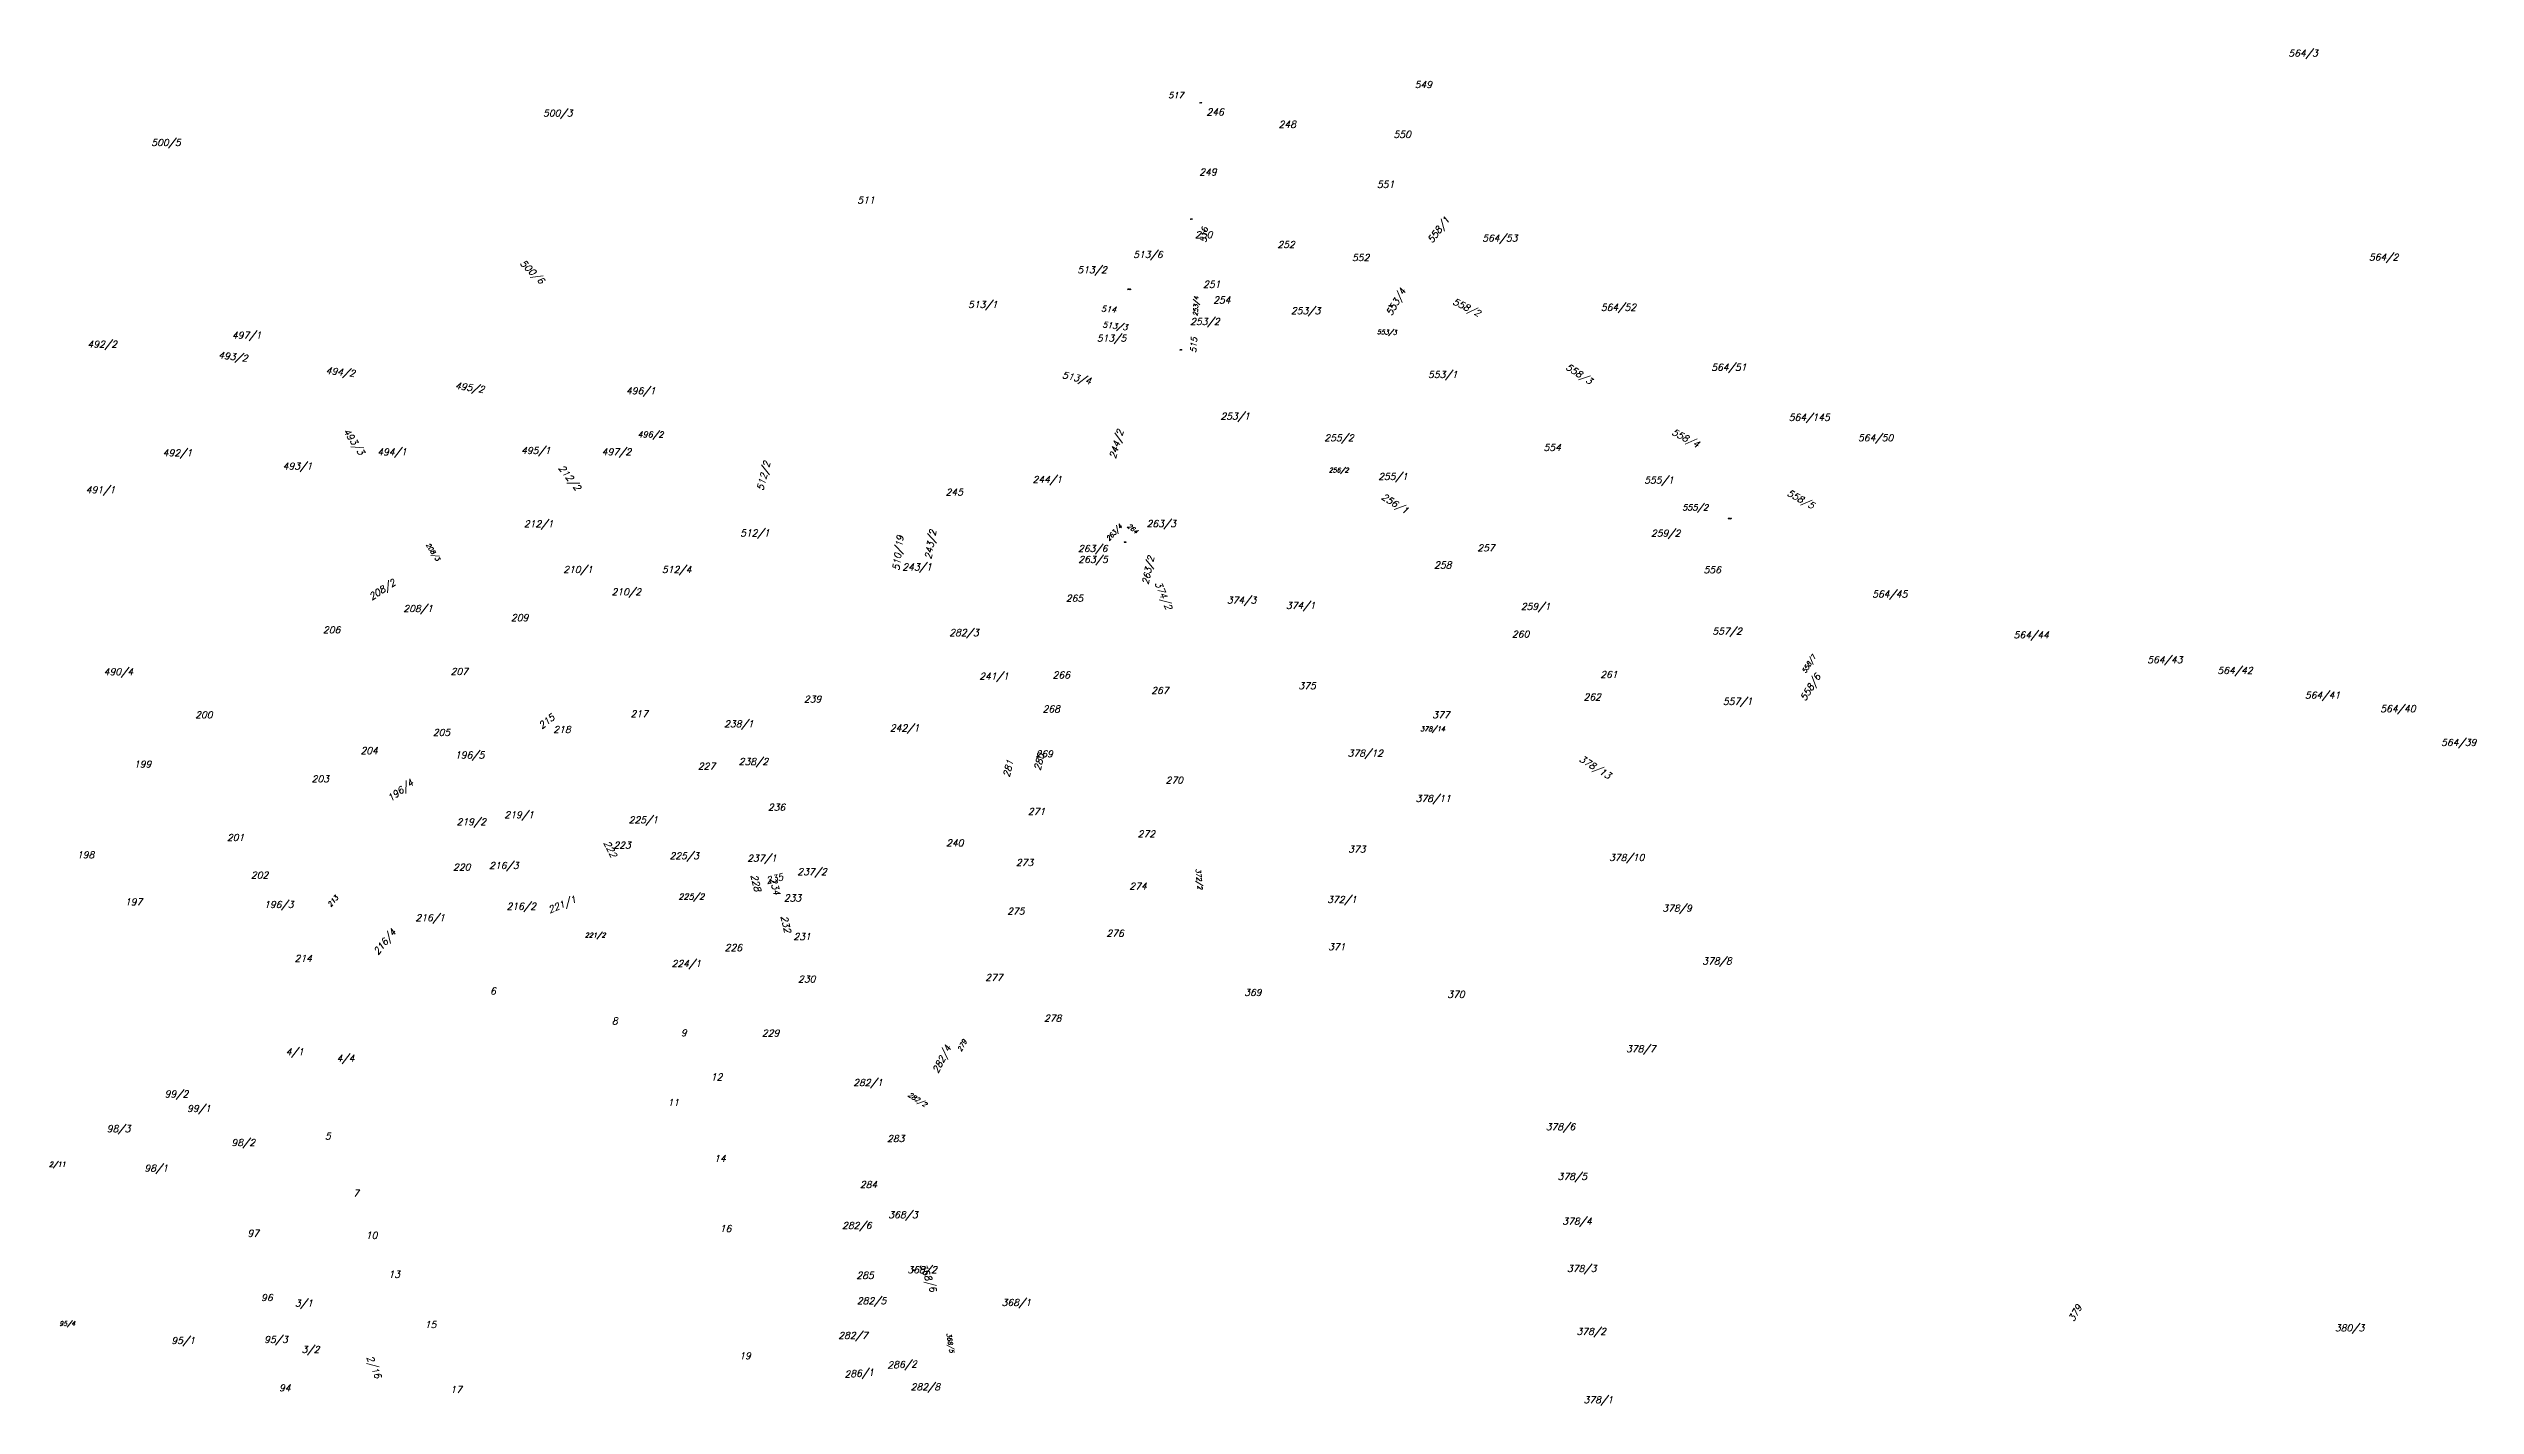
# Model space of a CAD drawing. Header units: millimetres. Extents: x -626413 to -622762, y -1174800 to -1172001.
# Drawn here: x -625137 to -624525, y -1173743 to -1173401 of the extents above; entities that cross this region are included whole.
import ezdxf
from ezdxf.enums import TextEntityAlignment as Align

# ---------------------------------------------------------------- set-up
doc = ezdxf.new("R2010")
doc.units = ezdxf.units.MM
doc.layers.add('Dobrinsko_parcelní čísla', color=7, linetype='Continuous', lineweight=0)
doc.styles.add('Style-ITALICS', font='ITALICS.shx')

msp = doc.modelspace()

# ---------------------------------------------------------------- texts
at = {"layer": 'Dobrinsko_parcelní čísla', "color": 7, "linetype": 'Continuous', "lineweight": 0, "style": 'Style-ITALICS'}
for s, height, p in [('564/3', 1.7, (-624564.31, -1173402.71)), ('517', 1.5, (-624850.45, -1173413.21)), ('549', 1.7, (-624787.77, -1173410.64)), ('500/3', 1.7, (-625004.58, -1173417.84)), ('517', 0.2, (-624845.88, -1173414.47)), ('246', 1.7, (-624840.3, -1173417.55)), ('500/5', 1.7, (-625103.41, -1173425.26)), ('248', 1.7, (-624822.1, -1173420.67)), ('550', 1.7, (-624793.11, -1173423.19)), ('249', 1.7, (-624842.11, -1173432.71)), ('551', 1.7, (-624797.29, -1173435.82)), ('511', 1.7, (-624928.37, -1173439.78)), ('516', 0.2, (-624848.24, -1173443.83)), ('250', 1.7, (-624843.18, -1173448.53)), ('252', 1.7, (-624822.4, -1173451.01)), ('564/53', 1.7, (-624766.22, -1173449.38)), ('513/2', 1.7, (-624869.79, -1173457.38)), ('513/6', 1.7, (-624855.73, -1173453.54)), ('552', 1.7, (-624803.6, -1173454.31)), ('564/2', 1.7, (-624544, -1173454.19)), ('513/6', 0.2, (-624863.72, -1173461.55)), ('251', 1.7, (-624841.15, -1173461.05)), ('513/1', 1.7, (-624897.37, -1173466.16)), ('254', 1.7, (-624838.61, -1173465)), ('253/3', 1.7, (-624815.93, -1173467.71)), ('553/4', 0.2, (-624797.85, -1173465.73)), ('564/52', 1.7, (-624736.3, -1173466.85)), ('497/1', 1.7, (-625083.08, -1173473.91)), ('513/5', 1.7, (-624864.89, -1173474.64)), ('253/2', 1.7, (-624841.36, -1173470.46)), ('492/2', 1.7, (-625119.5, -1173476.17)), ('515', 0.2, (-624850.87, -1173476.81)), ('496/1', 1.7, (-624983.66, -1173487.92)), ('553/1', 1.7, (-624781.34, -1173483.81)), ('564/51', 1.7, (-624708.44, -1173481.99)), ('496/2', 1.5, (-624981.65, -1173498.86)), ('253/1', 1.7, (-624833.71, -1173494.34)), ('255/2', 1.7, (-624807.5, -1173499.79)), ('564/145', 1.7, (-624687.43, -1173494.62)), ('564/50', 1.7, (-624671.42, -1173499.78)), ('492/1', 1.7, (-625100.52, -1173503.59)), ('494/1', 1.7, (-625046.41, -1173503.36)), ('495/1', 1.7, (-625010.12, -1173503)), ('497/2', 1.7, (-624989.78, -1173503.33)), ('554', 1.7, (-624755.26, -1173502.22)), ('493/1', 1.7, (-625070.25, -1173506.92)), ('244/1', 1.7, (-624881.09, -1173510.3)), ('256/2', 1.139, (-624808.81, -1173507.67)), ('255/1', 1.7, (-624793.92, -1173509.55)), ('555/1', 1.7, (-624726.82, -1173510.46)), ('491/1', 1.7, (-625119.93, -1173512.92)), ('245', 1.7, (-624906.1, -1173513.49)), ('555/2', 1.5, (-624718.09, -1173517.25)), ('212/1', 1.7, (-625009.42, -1173521.5)), ('512/1', 1.7, (-624954.87, -1173523.81)), ('263/3', 1.7, (-624852.36, -1173521.45)), ('259/2', 1.7, (-624725.1, -1173523.88)), ('555/2', 0.2, (-624712.27, -1173519.43)), ('263/6', 1.7, (-624869.63, -1173527.73)), ('263/5', 1.7, (-624869.55, -1173530.48)), ('264', 0.2, (-624864.95, -1173525.4)), ('257', 1.7, (-624771.97, -1173527.59)), ('210/1', 1.7, (-624999.49, -1173533.03)), ('512/4', 1.7, (-624974.59, -1173533.04)), ('243/1', 1.7, (-624913.95, -1173532.39)), ('258', 1.7, (-624782.87, -1173531.89)), ('556', 1.7, (-624714.89, -1173533.1)), ('208/1', 1.7, (-625039.83, -1173542.88)), ('210/2', 1.7, (-624987.31, -1173538.69)), ('265', 1.7, (-624875.78, -1173540.29)), ('374/3', 1.7, (-624832.09, -1173540.76)), ('374/1', 1.7, (-624817.18, -1173542.12)), ('259/1', 1.7, (-624757.94, -1173542.36)), ('564/45', 1.7, (-624667.85, -1173539.21)), ('206', 1.7, (-625063.15, -1173548.25)), ('209', 1.7, (-625015.73, -1173545.19)), ('282/3', 1.7, (-624902.12, -1173548.98)), ('557/2', 1.7, (-624709.61, -1173548.59)), ('260', 1.7, (-624763.23, -1173549.33)), ('564/44', 1.7, (-624632.16, -1173549.53)), ('490/4', 1.7, (-625115.4, -1173558.83)), ('207', 1.7, (-625030.94, -1173558.75)), ('241/1', 1.7, (-624894.56, -1173559.98)), ('266', 1.7, (-624879.1, -1173559.66)), ('261', 1.7, (-624740.97, -1173559.54)), ('564/43', 1.7, (-624598.47, -1173555.8)), ('564/42', 1.7, (-624580.76, -1173558.5)), ('239', 1.7, (-624941.84, -1173565.74)), ('267', 1.7, (-624854.25, -1173563.55)), ('375', 1.7, (-624817.1, -1173562.36)), ('262', 1.7, (-624745.18, -1173565.22)), ('557/1', 1.7, (-624706.98, -1173566.3)), ('564/41', 1.7, (-624558.68, -1173564.75)), ('200', 1.7, (-625095.4, -1173569.7)), ('218', 1.7, (-625005.05, -1173573.41)), ('217', 1.7, (-624985.59, -1173569.45)), ('238/1', 1.7, (-624958.91, -1173572)), ('242/1', 1.7, (-624917.09, -1173573.04)), ('268', 1.7, (-624881.64, -1173568.24)), ('378/14', 1.2, (-624784.5, -1173573.01)), ('377', 1.7, (-624783.34, -1173569.72)), ('564/40', 1.7, (-624539.67, -1173568.16)), ('204', 1.7, (-625053.7, -1173578.75)), ('205', 1.7, (-625035.45, -1173574.15)), ('196/5', 1.7, (-625026.8, -1173579.84)), ('269', 1.7, (-624883.41, -1173579.57)), ('378/12', 1.7, (-624800.16, -1173579.39)), ('564/39', 1.7, (-624524.34, -1173576.68)), ('199', 1.7, (-625110.85, -1173582.17)), ('227', 1.7, (-624968.6, -1173582.66)), ('238/2', 1.7, (-624955.23, -1173581.52)), ('203', 1.7, (-625066.01, -1173585.86)), ('270', 1.7, (-624850.6, -1173586.2)), ('378/11', 1.7, (-624783.03, -1173590.81)), ('219/2', 1.7, (-625026.39, -1173596.7)), ('219/1', 1.7, (-625014.34, -1173594.95)), ('225/1', 1.7, (-624982.99, -1173596.23)), ('236', 1.7, (-624950.94, -1173593.04)), ('271', 1.7, (-624885.35, -1173594.09)), ('201', 1.7, (-625087.39, -1173600.68)), ('223', 1.7, (-624989.89, -1173602.59)), ('240', 1.7, (-624905.97, -1173602.05)), ('272', 1.7, (-624857.65, -1173599.75)), ('373', 1.7, (-624804.55, -1173603.62)), ('198', 1.7, (-625125.23, -1173605.04)), ('202', 1.7, (-625081.32, -1173610.15)), ('220', 1.7, (-625030.35, -1173608.17)), ('216/3', 1.7, (-625018.19, -1173607.74)), ('225/3', 1.7, (-624972.68, -1173605.3)), ('237/1', 1.7, (-624953.1, -1173605.89)), ('237/2', 1.7, (-624940.43, -1173609.31)), ('273', 1.7, (-624888.38, -1173607.01)), ('378/10', 1.7, (-624734.21, -1173605.74)), ('225/2', 1.5, (-624971.34, -1173615.5)), ('233', 1.7, (-624946.9, -1173615.95)), ('274', 1.7, (-624859.75, -1173612.95)), ('372/1', 1.7, (-624806.79, -1173616.34)), ('197', 1.7, (-625113.14, -1173616.94)), ('196/3', 1.7, (-625074.96, -1173617.59)), ('216/1', 1.7, (-625036.78, -1173620.92)), ('216/2', 1.7, (-625013.8, -1173618.04)), ('275', 1.7, (-624890.57, -1173619.25)), ('378/9', 1.7, (-624722.24, -1173618.52)), ('221/2', 1.2, (-624996.25, -1173625.07)), ('226', 1.7, (-624961.82, -1173628.47)), ('231', 1.7, (-624944.49, -1173625.69)), ('276', 1.7, (-624865.54, -1173624.85)), ('371', 1.7, (-624809.61, -1173628.28)), ('214', 1.7, (-625070.31, -1173631.18)), ('224/1', 1.7, (-624972.15, -1173632.49)), ('378/8', 1.7, (-624712.18, -1173631.85)), ('6', 1.7, (-625023.91, -1173639.42)), ('230', 1.7, (-624943.32, -1173636.4)), ('277', 1.7, (-624896.11, -1173635.98)), ('369', 1.7, (-624830.79, -1173639.78)), ('370', 1.7, (-624779.55, -1173640.26)), ('278', 1.7, (-624881.26, -1173646.28)), ('8', 1.7, (-624993.21, -1173646.99)), ('9', 1.7, (-624975.79, -1173649.96)), ('229', 1.7, (-624952.42, -1173650.03)), ('4/1', 1.7, (-625072.39, -1173654.77)), ('4/4', 1.7, (-625059.59, -1173656.39)), ('378/7', 1.7, (-624731.39, -1173654.01)), ('99/2', 1.7, (-625101.51, -1173665.41)), ('12', 1.7, (-624966.79, -1173661.12)), ('282/1', 1.7, (-624926.35, -1173662.53)), ('99/1', 1.7, (-625095.84, -1173669.06)), ('11', 1.7, (-624977.71, -1173667.54)), ('98/3', 1.7, (-625116.1, -1173674.17)), ('98/2', 1.7, (-625084.65, -1173677.68)), ('5', 1.7, (-625065.59, -1173676.03)), ('283', 1.7, (-624920.87, -1173676.66)), ('378/6', 1.7, (-624751.65, -1173673.69)), ('2/11', 1.2, (-625132.44, -1173682.91)), ('14', 1.7, (-624965.95, -1173681.7)), ('98/1', 1.7, (-625106.6, -1173684.14)), ('284', 1.7, (-624927.73, -1173688.28)), ('378/5', 1.7, (-624748.67, -1173686.21)), ('7', 1.7, (-625058.5, -1173690.42)), ('368/3', 1.7, (-624917.49, -1173695.9)), ('97', 1.7, (-625083.66, -1173700.58)), ('10', 1.7, (-625053.82, -1173701.08)), ('16', 1.7, (-624964.53, -1173699.39)), ('282/6', 1.7, (-624929.15, -1173698.59)), ('378/4', 1.7, (-624747.48, -1173697.52)), ('13', 1.7, (-625048.12, -1173710.92)), ('285', 1.7, (-624928.6, -1173711.18)), ('368/2', 1.7, (-624912.67, -1173709.76)), ('368/2', 0.2, (-624918.04, -1173709.14)), ('378/3', 1.7, (-624746.29, -1173709.46)), ('96', 1.7, (-625080.23, -1173716.79)), ('3/1', 1.7, (-625070.1, -1173718.2)), ('282/5', 1.7, (-624925.43, -1173717.61)), ('368/1', 1.7, (-624888.91, -1173718.05)), ('95/4', 1.139, (-625130.04, -1173723.07)), ('15', 1.7, (-625038.96, -1173723.62)), ('282/7', 1.7, (-624930.11, -1173726.34)), ('378/2', 1.7, (-624743.9, -1173725.33)), ('380/3', 1.7, (-624552.59, -1173724.46)), ('95/1', 1.7, (-625099.81, -1173727.64)), ('95/3', 1.7, (-625076.4, -1173727.39)), ('3/2', 1.7, (-625068.41, -1173729.88)), ('19', 1.7, (-624959.63, -1173731.49)), ('94', 1.7, (-625075.7, -1173739.59)), ('17', 1.7, (-625032.52, -1173739.99)), ('282/8', 1.7, (-624911.86, -1173739.34)), ('378/1', 1.7, (-624742.12, -1173742.61))]:
    msp.add_text(s, height=height, dxfattribs=at).set_placement(p, align=Align.RIGHT)
for s, height, rotation, p in [('516', 1.5, 84, (-624844.31, -1173445.9)), ('558/1', 1.7, 53, (-624783.24, -1173444.01)), ('500/6', 1.7, 315, (-625012.69, -1173460.27)), ('553/4', 1.7, 60, (-624794.27, -1173461.86)), ('514', 1.5, 355, (-624867.48, -1173467.38)), ('253/4', 1.139, 87, (-624846.64, -1173463.28)), ('558/2', 1.7, 334, (-624776.05, -1173468.4)), ('513/3', 1.452, 353, (-624864.68, -1173471.8)), ('515', 1.5, 86, (-624847.01, -1173473.66)), ('553/3', 1.139, 358, (-624796.68, -1173472.93)), ('493/2', 1.7, 353, (-625086.64, -1173479.74)), ('494/2', 1.7, 354, (-625059.51, -1173483.55)), ('495/2', 1.7, 352, (-625026.95, -1173487.6)), ('513/4', 1.7, 347, (-624873.96, -1173485.49)), ('558/3', 1.7, 327, (-624747.98, -1173485.54)), ('493/3', 1.7, 304, (-625058.34, -1173503.44)), ('244/2', 1.7, 74, (-624865.56, -1173497.22)), ('558/4', 1.7, 332, (-624720.92, -1173501.5)), ('212/2', 1.7, 308, (-625003.67, -1173512.44)), ('512/2', 1.7, 76, (-624954.69, -1173505.18)), ('256/1', 1.7, 328, (-624794.44, -1173518.2)), ('558/5', 1.7, 331, (-624691.89, -1173516.97)), ('243/2', 1.7, 80, (-624912.82, -1173522.39)), ('263/4', 1.139, 47, (-624865.85, -1173521.41)), ('264', 1.139, 320, (-624862.52, -1173523.25)), ('208/3', 1.139, 303, (-625038.91, -1173530.12)), ('510/19', 1.7, 83, (-624921.08, -1173523.71)), ('208/2', 1.7, 33, (-625049.02, -1173535.95)), ('263/2', 1.649, 78, (-624857.85, -1173529.03)), ('374/2', 1.7, 293, (-624854.84, -1173542.47)), ('558/6', 1.7, 58, (-624689.65, -1173559.2)), ('558/7', 1.139, 58, (-624690.9, -1173554.23)), ('215', 1.7, 38, (-625008.92, -1173569.86)), ('281', 1.7, 76, (-624893.35, -1173580.52)), ('280', 1.7, 76, (-624885.54, -1173578.82)), ('378/13', 1.7, 328, (-624743.31, -1173585.13)), ('196/4', 1.7, 37, (-625044.52, -1173586.38)), ('222', 1.7, 297, (-624994.81, -1173605.04)), ('372/2', 1.2, 276, (-624846.83, -1173612.95)), ('213', 1.2, 49, (-625063.58, -1173615.13)), ('228', 1.7, 284, (-624958.6, -1173613.58)), ('235', 1.7, 13, (-624951.3, -1173610.54)), ('234', 1.7, 285, (-624953.74, -1173614.45)), ('221/1', 1.7, 23, (-625003.49, -1173616.07)), ('232', 1.7, 283, (-624951.09, -1173623.99)), ('216/4', 1.7, 51, (-625048.98, -1173623.81)), ('279', 1.2, 63, (-624905.09, -1173651.24)), ('282/4', 1.7, 63, (-624909.02, -1173652.84)), ('282/2', 1.2, 327, (-624915.69, -1173667.9)), ('368/6', 1.7, 292, (-624914.27, -1173714.67)), ('379', 1.7, 60, (-624623.73, -1173718.41)), ('2/16', 1.7, 293, (-625054.25, -1173736.52)), ('368/5', 1.139, 279, (-624909.45, -1173729.91)), ('286/1', 1.7, 4, (-624928.5, -1173735.65)), ('286/2', 1.7, 2, (-624917.71, -1173733.56))]:
    msp.add_text(s, height=height, rotation=rotation, dxfattribs=at).set_placement(p, align=Align.RIGHT)

doc.saveas('drawing.dxf')
